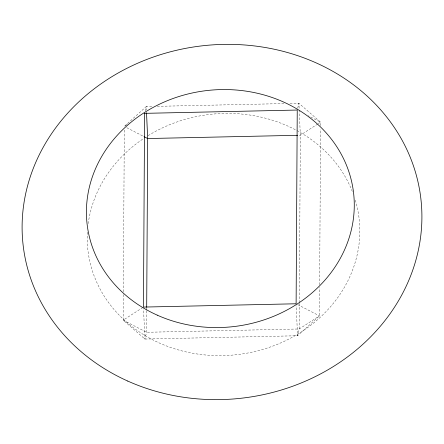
<?xml version="1.0" encoding="UTF-8"?>
<svg xmlns="http://www.w3.org/2000/svg" width="444" height="444" viewBox="0 0 444 444"><rect width="100%" height="100%" fill="white"/><g stroke="black" fill="none" stroke-linecap="round" stroke-linejoin="round"><path stroke-width="0.33" stroke-dasharray="2.22 1.67" d="M123.349 294.55L123.199 320.152L144.894 339.055L297.547 335.753L319.469 315.906L319.636 287.534M123.365 291.786L124.303 129.876M146.681 310.828L146.553 332.279L144.894 339.055L143.551 309.124M146.681 310.134L146.692 308.058M299.356 303.374L299.206 328.976L297.547 335.753L296.209 305.822M299.361 302.68L300.333 135.237L299.206 110.068M319.652 284.771L320.557 129.087M320.574 125.63L320.596 122.167L298.901 103.269L289.227 103.474M87.673 232.168L87.307 242.052A136.519 120.873 -7 0 0 219.086 355.633A136.519 120.873 -7 0 0 359.179 242.818L359.762 226.973A136.519 120.873 -7 0 0 355.239 199.878M145.188 110.883L146.243 106.571L153.152 106.421M297.691 108.197L298.901 103.269L299.173 109.391M127.217 124.548L124.326 126.418L146.243 106.571L146.398 109.973M317.699 124.037L300.333 135.237L298.263 135.281M318.281 123.66L320.596 122.167L308.303 115.784M142.879 307.453L123.199 320.152L146.553 332.279L299.206 328.976L319.469 315.906L296.731 304.096M157.298 106.332L284.393 103.58M126.784 127.694L143.379 136.308M88.212 223.582A136.519 120.873 -7 0 1 143.579 138.561M148.096 135.659A136.519 120.873 -7 0 1 296.414 130.292M297.014 130.619A136.519 120.873 -7 0 1 352.542 192.047"/><path stroke-width="0.67" d="M146.698 307.37L147.68 138.539L146.52 112.693M297.569 135.298L147.68 138.539L143.989 136.624M144.583 113.348L143.462 307.082L296.115 303.779L297.241 110.045L144.583 113.348M127.778 381.074A200.227 177.284 -7 0 0 421.8 210.939A200.227 177.284 -7 0 0 116.422 73.987A200.227 177.284 -7 0 0 127.778 381.074M157.226 315.14A134.144 118.77 -7 0 0 354.207 201.154A134.144 118.77 -7 0 0 149.617 109.396A134.144 118.77 -7 0 0 157.226 315.14"/></g></svg>
